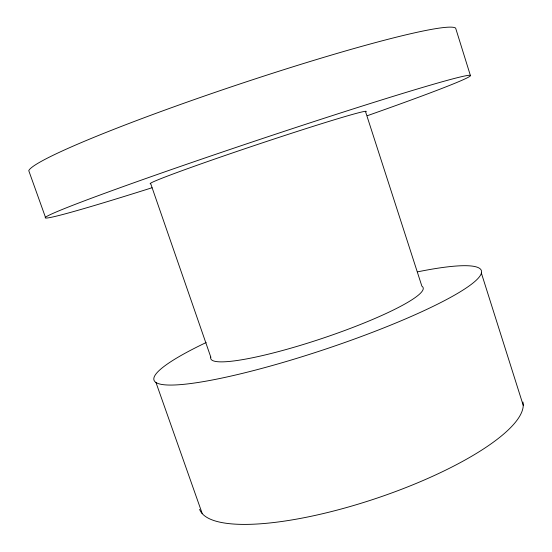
<?xml version="1.0" encoding="UTF-8"?>
<svg xmlns="http://www.w3.org/2000/svg" width="552" height="552" viewBox="0 0 552 552"><rect width="100%" height="100%" fill="white"/><g stroke="black" fill="none" stroke-linecap="round" stroke-linejoin="round"><path stroke-width="0.83" d="M45.457 217.295L28.759 170.651A225.395 16.284 -18.5 0 1 239.147 84.214A225.395 16.284 -18.5 0 1 455.642 28.124L470.318 75.258M155.968 382.488L202.253 513.65M481.385 273.13L523.241 405.382M417.733 271.819A172.61 25.012 -18.5 0 1 441.779 302.034A172.61 25.012 -18.5 0 1 203.964 381.515A172.61 25.012 -18.5 0 1 206.158 342.53M522.923 402.042A170.361 46.051 -18.5 0 1 374.201 499.063A170.361 46.051 -18.5 0 1 199.617 509.358M152.021 187.749A224.367 6.238 -18.5 0 1 93.868 197.299A224.367 6.238 -18.5 0 1 419.216 88.437A224.367 6.238 -18.5 0 1 367.384 115.685M210.795 357.116L150.758 183.816A113.926 3.119 -18.5 0 1 258.143 144.279A113.926 3.119 -18.5 0 1 365.638 111.973L421.887 286.191A111.946 16.105 -18.5 0 1 322.996 338.162A111.946 16.105 -18.5 0 1 210.795 357.116"/></g></svg>
